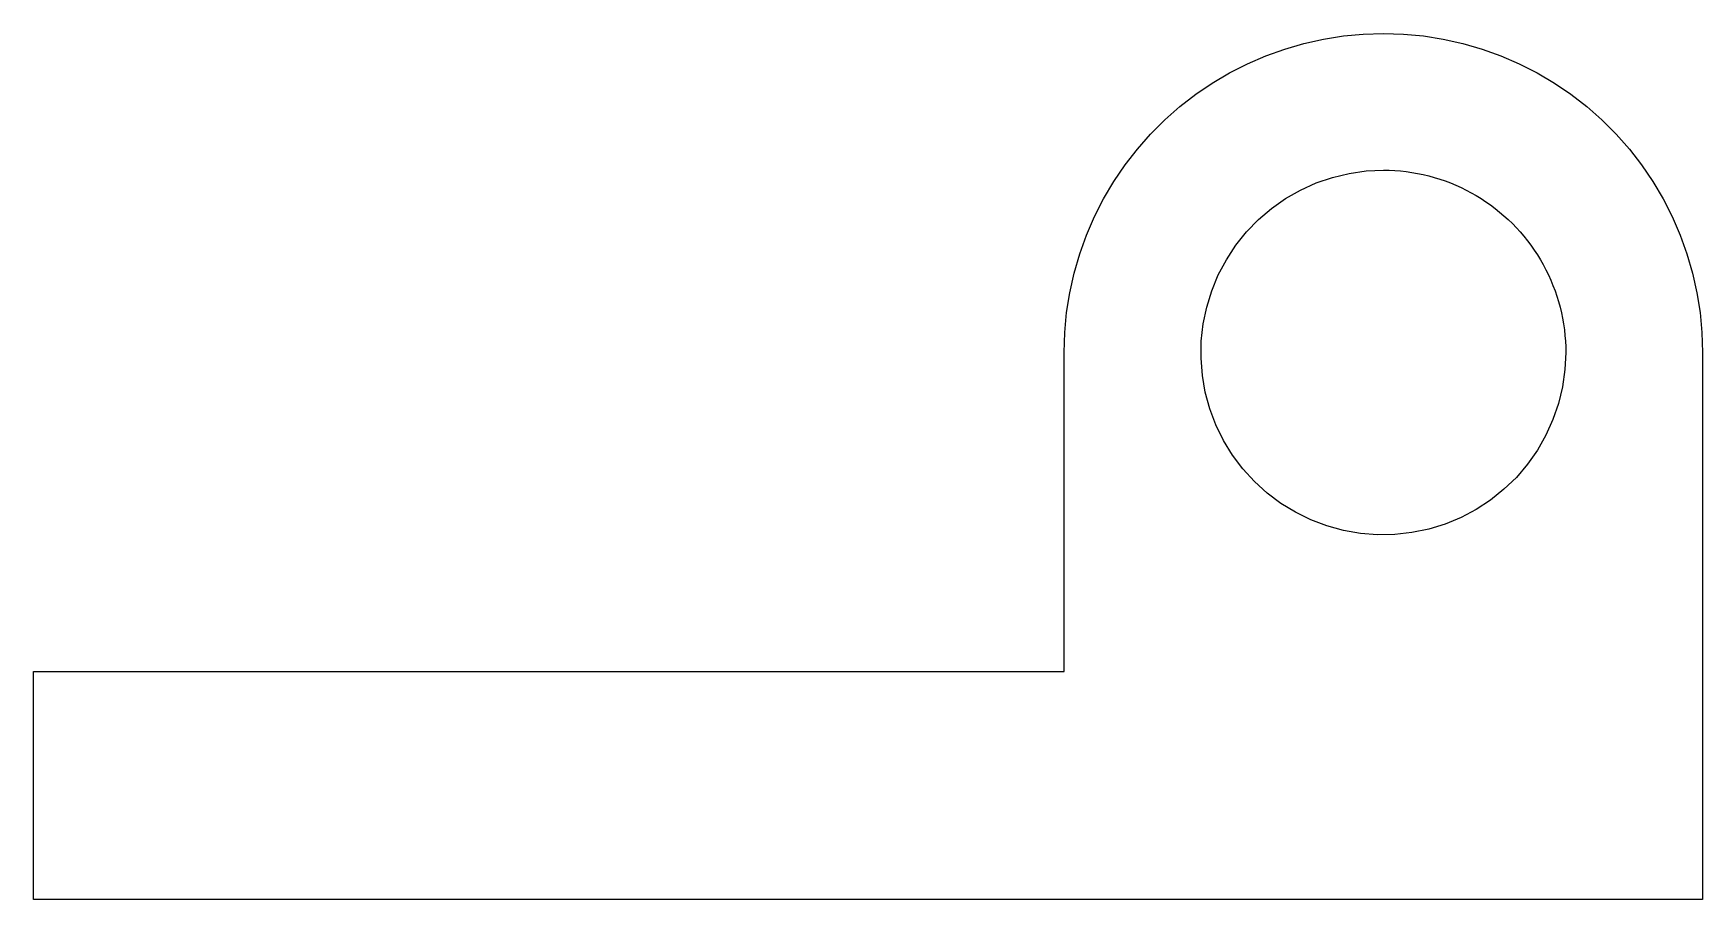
# Model space of a CAD drawing. Header units: metres. Extents: x -30.8 to 5.8, y 0 to 19.
import ezdxf

# ---------------------------------------------------------------- set-up
doc = ezdxf.new("R2010")
doc.units = ezdxf.units.M

msp = doc.modelspace()

# ---------------------------------------------------------------- linework, layer by layer
for points in [[(-8.2, 12), (-8.186, 12.44), (-8.145, 12.877), (-8.076, 13.312), (-7.98, 13.741), (-7.857, 14.163), (-7.708, 14.577), (-7.534, 14.98), (-7.334, 15.372), (-7.11, 15.751), (-6.863, 16.114), (-6.594, 16.462), (-6.303, 16.792), (-5.992, 17.103), (-5.662, 17.394), (-5.314, 17.663), (-4.951, 17.91), (-4.572, 18.134), (-4.18, 18.334), (-3.777, 18.508), (-3.363, 18.657), (-2.941, 18.78), (-2.512, 18.876), (-2.077, 18.945), (-1.64, 18.986), (-1.2, 19), (-0.76, 18.986), (-0.323, 18.945), (0.112, 18.876), (0.541, 18.78), (0.963, 18.657), (1.377, 18.508), (1.78, 18.334), (2.172, 18.134), (2.551, 17.91), (2.914, 17.663), (3.262, 17.394), (3.592, 17.103), (3.903, 16.792), (4.194, 16.462), (4.463, 16.114), (4.71, 15.751), (4.934, 15.372), (5.134, 14.98), (5.308, 14.577), (5.457, 14.163), (5.58, 13.741), (5.676, 13.312), (5.745, 12.877), (5.786, 12.44), (5.8, 12)], [(2.8, 12), (2.782, 11.624), (2.729, 11.25), (2.641, 10.884), (2.519, 10.528), (2.364, 10.184), (2.177, 9.857), (1.961, 9.548), (1.716, 9.262), (1.445, 9), (1.151, 8.764), (0.836, 8.557), (0.503, 8.381), (0.155, 8.236), (-0.205, 8.126), (-0.574, 8.049), (-0.949, 8.008), (-1.326, 8.002), (-1.701, 8.032), (-2.073, 8.096), (-2.436, 8.196), (-2.789, 8.329), (-3.127, 8.495), (-3.448, 8.692), (-3.75, 8.918), (-4.028, 9.172), (-4.282, 9.45), (-4.508, 9.752), (-4.705, 10.073), (-4.871, 10.411), (-5.004, 10.764), (-5.104, 11.127), (-5.168, 11.499), (-5.198, 11.874), (-5.192, 12.251), (-5.151, 12.626), (-5.074, 12.995), (-4.964, 13.355), (-4.819, 13.703), (-4.643, 14.036), (-4.436, 14.351), (-4.2, 14.645), (-3.938, 14.916), (-3.652, 15.161), (-3.343, 15.377), (-3.016, 15.564), (-2.672, 15.719), (-2.316, 15.841), (-1.95, 15.929), (-1.576, 15.982), (-1.2, 16)], [(-1.2, 16), (-1.074, 15.998), (-0.949, 15.992), (-0.824, 15.982), (-0.699, 15.968), (-0.574, 15.951), (-0.45, 15.929), (-0.327, 15.904), (-0.205, 15.874), (-0.084, 15.841), (0.036, 15.804), (0.155, 15.764), (0.272, 15.719), (0.389, 15.671), (0.503, 15.619), (0.616, 15.564), (0.727, 15.505), (0.836, 15.443), (0.943, 15.377), (1.048, 15.308), (1.151, 15.236), (1.252, 15.161), (1.35, 15.082), (1.445, 15), (1.538, 14.916), (1.628, 14.828), (1.716, 14.738), (1.8, 14.645), (1.882, 14.55), (1.961, 14.452), (2.036, 14.351), (2.108, 14.248), (2.177, 14.143), (2.243, 14.036), (2.305, 13.927), (2.364, 13.816), (2.419, 13.703), (2.471, 13.589), (2.519, 13.472), (2.564, 13.355), (2.604, 13.236), (2.641, 13.116), (2.674, 12.995), (2.704, 12.873), (2.729, 12.75), (2.751, 12.626), (2.768, 12.501), (2.782, 12.376), (2.792, 12.251), (2.798, 12.126), (2.8, 12)], [(-8.2, 5), (-8.2, 5.14), (-8.2, 5.28), (-8.2, 5.42), (-8.2, 5.56), (-8.2, 5.7), (-8.2, 5.84), (-8.2, 5.98), (-8.2, 6.12), (-8.2, 6.26), (-8.2, 6.4), (-8.2, 6.54), (-8.2, 6.68), (-8.2, 6.82), (-8.2, 6.96), (-8.2, 7.1), (-8.2, 7.24), (-8.2, 7.38), (-8.2, 7.52), (-8.2, 7.66), (-8.2, 7.8), (-8.2, 7.94), (-8.2, 8.08), (-8.2, 8.22), (-8.2, 8.36), (-8.2, 8.5), (-8.2, 8.64), (-8.2, 8.78), (-8.2, 8.92), (-8.2, 9.06), (-8.2, 9.2), (-8.2, 9.34), (-8.2, 9.48), (-8.2, 9.62), (-8.2, 9.76), (-8.2, 9.9), (-8.2, 10.04), (-8.2, 10.18), (-8.2, 10.32), (-8.2, 10.46), (-8.2, 10.6), (-8.2, 10.74), (-8.2, 10.88), (-8.2, 11.02), (-8.2, 11.16), (-8.2, 11.3), (-8.2, 11.44), (-8.2, 11.58), (-8.2, 11.72), (-8.2, 11.86), (-8.2, 12)], [(-8.2, 5), (-8.2, 5.14), (-8.2, 5.28), (-8.2, 5.42), (-8.2, 5.56), (-8.2, 5.7), (-8.2, 5.84), (-8.2, 5.98), (-8.2, 6.12), (-8.2, 6.26), (-8.2, 6.4), (-8.2, 6.54), (-8.2, 6.68), (-8.2, 6.82), (-8.2, 6.96), (-8.2, 7.1), (-8.2, 7.24), (-8.2, 7.38), (-8.2, 7.52), (-8.2, 7.66), (-8.2, 7.8), (-8.2, 7.94), (-8.2, 8.08), (-8.2, 8.22), (-8.2, 8.36), (-8.2, 8.5), (-8.2, 8.64), (-8.2, 8.78), (-8.2, 8.92), (-8.2, 9.06), (-8.2, 9.2), (-8.2, 9.34), (-8.2, 9.48), (-8.2, 9.62), (-8.2, 9.76), (-8.2, 9.9), (-8.2, 10.04), (-8.2, 10.18), (-8.2, 10.32), (-8.2, 10.46), (-8.2, 10.6), (-8.2, 10.74), (-8.2, 10.88), (-8.2, 11.02), (-8.2, 11.16), (-8.2, 11.3), (-8.2, 11.44), (-8.2, 11.58), (-8.2, 11.72), (-8.2, 11.86), (-8.2, 12)], [(5.8, 12), (5.8, 11.76), (5.8, 11.52), (5.8, 11.28), (5.8, 11.04), (5.8, 10.8), (5.8, 10.56), (5.8, 10.32), (5.8, 10.08), (5.8, 9.84), (5.8, 9.6), (5.8, 9.36), (5.8, 9.12), (5.8, 8.88), (5.8, 8.64), (5.8, 8.4), (5.8, 8.16), (5.8, 7.92), (5.8, 7.68), (5.8, 7.44), (5.8, 7.2), (5.8, 6.96), (5.8, 6.72), (5.8, 6.48), (5.8, 6.24), (5.8, 6), (5.8, 5.76), (5.8, 5.52), (5.8, 5.28), (5.8, 5.04), (5.8, 4.8), (5.8, 4.56), (5.8, 4.32), (5.8, 4.08), (5.8, 3.84), (5.8, 3.6), (5.8, 3.36), (5.8, 3.12), (5.8, 2.88), (5.8, 2.64), (5.8, 2.4), (5.8, 2.16), (5.8, 1.92), (5.8, 1.68), (5.8, 1.44), (5.8, 1.2), (5.8, 0.96), (5.8, 0.72), (5.8, 0.48), (5.8, 0.24), (5.8, 0)], [(-30.8, 0), (-30.8, 0.1), (-30.8, 0.2), (-30.8, 0.3), (-30.8, 0.4), (-30.8, 0.5), (-30.8, 0.6), (-30.8, 0.7), (-30.8, 0.8), (-30.8, 0.9), (-30.8, 1), (-30.8, 1.1), (-30.8, 1.2), (-30.8, 1.3), (-30.8, 1.4), (-30.8, 1.5), (-30.8, 1.6), (-30.8, 1.7), (-30.8, 1.8), (-30.8, 1.9), (-30.8, 2), (-30.8, 2.1), (-30.8, 2.2), (-30.8, 2.3), (-30.8, 2.4), (-30.8, 2.5), (-30.8, 2.6), (-30.8, 2.7), (-30.8, 2.8), (-30.8, 2.9), (-30.8, 3), (-30.8, 3.1), (-30.8, 3.2), (-30.8, 3.3), (-30.8, 3.4), (-30.8, 3.5), (-30.8, 3.6), (-30.8, 3.7), (-30.8, 3.8), (-30.8, 3.9), (-30.8, 4), (-30.8, 4.1), (-30.8, 4.2), (-30.8, 4.3), (-30.8, 4.4), (-30.8, 4.5), (-30.8, 4.6), (-30.8, 4.7), (-30.8, 4.8), (-30.8, 4.9), (-30.8, 5)], [(-30.8, 5), (-30.348, 5), (-29.896, 5), (-29.444, 5), (-28.992, 5), (-28.54, 5), (-28.088, 5), (-27.636, 5), (-27.184, 5), (-26.732, 5), (-26.28, 5), (-25.828, 5), (-25.376, 5), (-24.924, 5), (-24.472, 5), (-24.02, 5), (-23.568, 5), (-23.116, 5), (-22.664, 5), (-22.212, 5), (-21.76, 5), (-21.308, 5), (-20.856, 5), (-20.404, 5), (-19.952, 5), (-19.5, 5), (-19.048, 5), (-18.596, 5), (-18.144, 5), (-17.692, 5), (-17.24, 5), (-16.788, 5), (-16.336, 5), (-15.884, 5), (-15.432, 5), (-14.98, 5), (-14.528, 5), (-14.076, 5), (-13.624, 5), (-13.172, 5), (-12.72, 5), (-12.268, 5), (-11.816, 5), (-11.364, 5), (-10.912, 5), (-10.46, 5), (-10.008, 5), (-9.556, 5), (-9.104, 5), (-8.652, 5), (-8.2, 5)], [(-20, 5), (-19.764, 5), (-19.528, 5), (-19.292, 5), (-19.056, 5), (-18.82, 5), (-18.584, 5), (-18.348, 5), (-18.112, 5), (-17.876, 5), (-17.64, 5), (-17.404, 5), (-17.168, 5), (-16.932, 5), (-16.696, 5), (-16.46, 5), (-16.224, 5), (-15.988, 5), (-15.752, 5), (-15.516, 5), (-15.28, 5), (-15.044, 5), (-14.808, 5), (-14.572, 5), (-14.336, 5), (-14.1, 5), (-13.864, 5), (-13.628, 5), (-13.392, 5), (-13.156, 5), (-12.92, 5), (-12.684, 5), (-12.448, 5), (-12.212, 5), (-11.976, 5), (-11.74, 5), (-11.504, 5), (-11.268, 5), (-11.032, 5), (-10.796, 5), (-10.56, 5), (-10.324, 5), (-10.088, 5), (-9.852, 5), (-9.616, 5), (-9.38, 5), (-9.144, 5), (-8.908, 5), (-8.672, 5), (-8.436, 5), (-8.2, 5)], [(5.8, 0), (5.068, 0), (4.336, 0), (3.604, 0), (2.872, 0), (2.14, 0), (1.408, 0), (0.676, 0), (-0.056, 0), (-0.788, 0), (-1.52, 0), (-2.252, 0), (-2.984, 0), (-3.716, 0), (-4.448, 0), (-5.18, 0), (-5.912, 0), (-6.644, 0), (-7.376, 0), (-8.108, 0), (-8.84, 0), (-9.572, 0), (-10.304, 0), (-11.036, 0), (-11.768, 0), (-12.5, 0), (-13.232, 0), (-13.964, 0), (-14.696, 0), (-15.428, 0), (-16.16, 0), (-16.892, 0), (-17.624, 0), (-18.356, 0), (-19.088, 0), (-19.82, 0), (-20.552, 0), (-21.284, 0), (-22.016, 0), (-22.748, 0), (-23.48, 0), (-24.212, 0), (-24.944, 0), (-25.676, 0), (-26.408, 0), (-27.14, 0), (-27.872, 0), (-28.604, 0), (-29.336, 0), (-30.068, 0), (-30.8, 0)]]:
    msp.add_lwpolyline(points)

doc.saveas('drawing.dxf')
